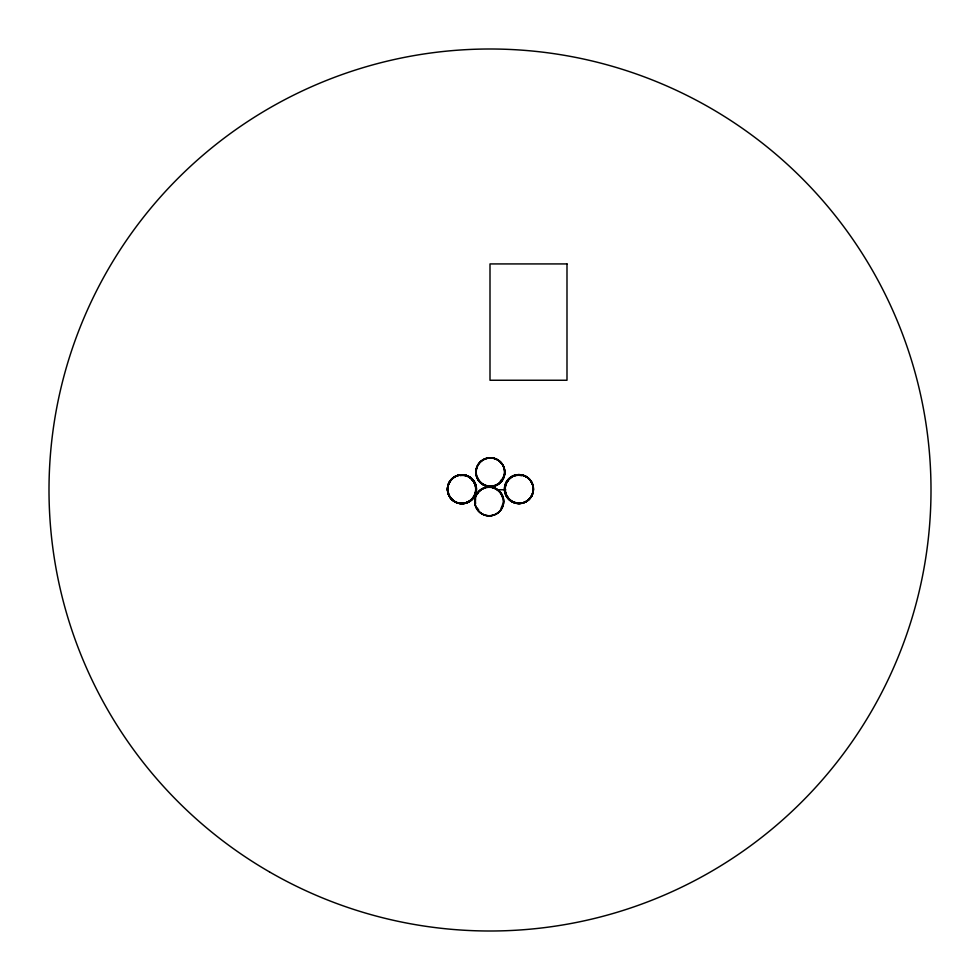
<?xml version="1.0" encoding="UTF-8"?>
<svg xmlns="http://www.w3.org/2000/svg" width="980" height="980" viewBox="0 0 980 980"><rect width="100%" height="100%" fill="white"/><g stroke="black" fill="none" stroke-linecap="round" stroke-linejoin="round"><path stroke-width="1.47" d="M497.081 489.755L505.766 489.755M472.103 479.992A13.046 12.961 -90 0 1 473.56 481.731M474.161 482.687A13.046 12.961 -90 0 1 475.459 485.835M475.459 492.597A13.046 12.961 -90 0 1 474.688 494.729M448.779 484.304A14.357 14.271 -90 0 1 472.838 479.673A14.357 14.271 -90 0 1 465.476 503.181A14.357 14.271 -90 0 1 448.399 485.504M460.184 475.643A13.781 13.696 -90 0 1 464.937 475.643M469.408 477.285A13.781 13.696 -90 0 1 471.368 478.657M472.25 479.477A13.781 13.696 -90 0 1 466.1 502.52M502.507 504.676A13.781 13.757 0 0 1 501.135 507.995M478.644 509.955A13.781 13.757 0 0 1 477.272 507.995M475.631 503.5A13.781 13.757 0 0 1 475.631 498.722M477.272 494.226A13.781 13.757 0 0 1 478.644 492.266M479.465 491.384A13.781 13.757 0 0 1 481.303 489.841M482.307 489.192A13.781 13.757 0 0 1 485.639 487.82M492.769 487.82A13.781 13.757 0 0 1 502.507 497.546M501.65 479.355A13.046 13.009 -1.1 0 1 500.339 481.217M492.597 485.651A13.046 13.009 -1.1 0 1 490.331 485.835M483.201 459.939A14.357 14.32 -1.1 0 1 504.235 468.673A14.357 14.32 -1.1 0 1 490.319 486.68M489.069 486.619A14.357 14.32 -1.1 0 1 482.148 460.6M503.659 476.182A13.781 13.745 -1.1 0 1 490.331 486.337M489.13 486.276A13.781 13.745 -1.1 0 1 477.395 477.26M532.238 494.018A14.418 14.32 -90 0 1 510.225 500.645A14.418 14.32 -90 0 1 510.225 477.53A14.418 14.32 -90 0 1 532.238 484.157M532.606 485.357A14.418 14.32 -90 0 1 532.606 492.818M519.535 475.361A13.781 13.683 -90 0 1 521.887 475.778M517.158 502.814A13.781 13.683 -90 0 1 514.806 502.397M511.499 501.025A13.781 13.683 -90 0 1 509.539 499.641M508.669 498.832A13.781 13.683 -90 0 1 505.937 483.263M506.488 482.197A13.781 13.683 -90 0 1 507.861 480.225M509.539 478.534A13.781 13.683 -90 0 1 511.499 477.15M514.806 475.778A13.781 13.683 -90 0 1 518.346 475.312M508.032 497.473A13.046 12.961 -90 0 1 506.734 495.611M506.219 494.606A13.046 12.961 -90 0 1 505.435 492.462M505.435 485.713A13.046 12.961 -90 0 1 506.219 483.569M506.734 482.564A13.046 12.961 -90 0 1 508.032 480.702M566.991 263.926L490 263.926L490 380.252L566.991 380.252L566.991 263.926M269.5 871.918A441 441 0 0 0 931 490A441 441 0 0 0 269.5 108.082A441 441 0 0 0 269.5 871.918M474.149 496.407A14.394 14.296 -90 0 0 461.764 474.822A14.394 14.296 -90 0 0 449.379 496.407A14.492 14.406 -90 0 0 474.381 496.468A14.492 14.406 -90 0 0 461.911 474.724A14.492 14.406 -90 0 0 449.428 496.468A14.394 14.296 -90 0 0 474.149 496.407M474.051 496.382A14.332 14.235 -90 0 0 461.727 474.884A14.332 14.235 -90 0 0 449.391 496.382A14.332 14.235 -90 0 0 474.051 496.382M474.528 496.444A14.455 14.369 -90 0 0 462.095 474.761A14.455 14.369 -90 0 0 449.649 496.444A14.455 14.369 -90 0 0 474.528 496.444M473.94 496.346A14.259 14.161 -90 0 0 461.678 474.957A14.259 14.161 -90 0 0 449.404 496.346A14.259 14.161 -90 0 0 473.94 496.346M473.83 496.297A14.173 14.075 -90 0 0 461.629 475.043A14.173 14.075 -90 0 0 449.44 496.297A14.173 14.075 -90 0 0 473.83 496.297M481.952 513.949A14.492 14.48 0 0 0 503.696 501.405A14.48 14.467 0 0 0 481.964 488.812A14.48 14.467 0 0 0 481.964 513.875A14.48 14.467 0 0 0 503.683 501.344A14.492 14.48 0 0 0 481.952 488.873A14.492 14.48 0 0 0 481.952 513.949M482.074 513.839A14.259 14.235 0 0 0 503.463 501.515A14.259 14.235 0 0 0 482.074 489.179A14.259 14.235 0 0 0 482.074 513.839M483.103 484.573A14.443 14.406 -1.1 0 0 504.786 472.152A14.443 14.406 -1.1 0 0 483.165 459.632A14.48 14.455 -1.1 0 0 483.079 484.769A14.48 14.455 -1.1 0 0 504.835 472.299A14.48 14.455 -1.1 0 0 483.14 459.743A14.443 14.406 -1.1 0 0 483.103 484.573M483.238 484.23A14.173 14.136 -1.1 0 0 504.516 472.041A14.173 14.136 -1.1 0 0 483.299 459.755A14.173 14.136 -1.1 0 0 483.238 484.23M529.274 499.261A14.394 14.296 -90 0 0 522.867 475.19A14.394 14.296 -90 0 0 505.349 492.818A14.394 14.296 -90 0 0 529.274 499.261M531.515 496.211A14.259 14.161 -90 0 0 519.253 474.835A14.259 14.161 -90 0 0 506.991 496.211A14.259 14.161 -90 0 0 531.515 496.211A14.443 14.345 -90 0 0 519.118 474.651A14.443 14.345 -90 0 0 506.697 496.309A14.443 14.345 -90 0 0 531.54 496.309M531.332 496.333A14.48 14.394 -90 0 0 518.873 474.602A14.48 14.394 -90 0 0 506.415 496.333A14.48 14.394 -90 0 0 531.332 496.333M531.491 496.174A14.173 14.075 -90 0 0 519.302 474.92A14.173 14.075 -90 0 0 507.113 496.174A14.173 14.075 -90 0 0 531.491 496.174"/></g></svg>
